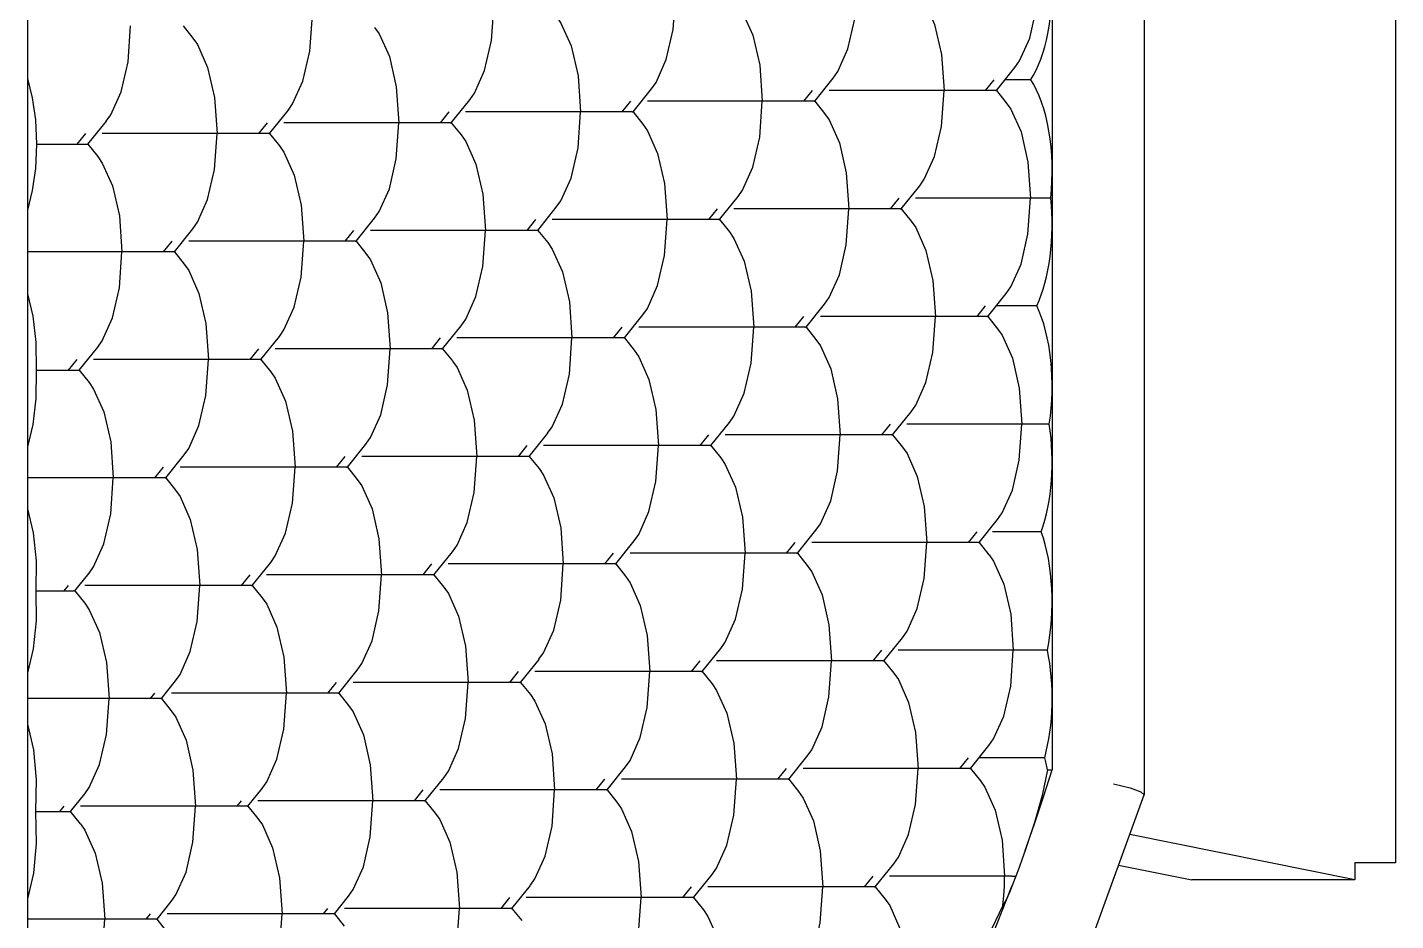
# Model space of a CAD drawing. Header units: millimetres. Extents: x 1084702 to 1166801, y 36632 to 124519.
# Drawn here: x 1097659.03 to 1097668.02, y 59349.98 to 59355.84 of the extents above; entities that cross this region are included whole.
import ezdxf

# ---------------------------------------------------------------- set-up
doc = ezdxf.new("R2010")
doc.units = ezdxf.units.MM
doc.header["$LTSCALE"] = 250
doc.linetypes.add('CENTER', pattern=[3, 2.5, -0.25, 0, -0.25])
doc.layers.get('0').update_dxf_attribs({"color": 255})

# ---------------------------------------------------------------- blocks, each defined once
blk = doc.blocks.new('PK65002M m platform_top')
at = {"linetype": 'Continuous'}
for p, q in [((-9508.5468, 2008.0285), (-9508.5468, 2023.1211)), ((-9515.3004, 2022.4827), (-9515.8826, 2020.8831)), ((-9511.7292, 2021.6282), (-9511.794, 2021.7088)), ((-9510.564, 2021.6636), (-9510.6287, 2021.7441)), ((-9509.3987, 2021.6989), (-9509.4919, 2021.583)), ((-9509.4635, 2021.7795), (-9509.3987, 2021.6989)), ((-9509.3943, 2021.6989), (-9509.3986, 2021.6988)), ((-9509.3943, 2021.6989), (-9508.5468, 2021.6989)), ((-9509.354, 2021.6636), (-9509.3256, 2021.6989)), ((-9512.9229, 2021.5575), (-9512.9876, 2021.6381)), ((-9511.7292, 2021.6282), (-9511.8508, 2021.4769)), ((-9511.7248, 2021.6282), (-9511.7291, 2021.6281)), ((-9511.7248, 2021.6282), (-9510.6299, 2021.6282)), ((-9511.7129, 2021.5575), (-9511.6561, 2021.6282)), ((-9510.564, 2021.6636), (-9510.6571, 2021.5476)), ((-9510.5595, 2021.6636), (-9510.5638, 2021.6634)), ((-9510.5595, 2021.6636), (-9509.4646, 2021.6636)), ((-9510.5193, 2021.6282), (-9510.4908, 2021.6636)), ((-9514.1165, 2021.4868), (-9514.1813, 2021.5674)), ((-9512.9229, 2021.5575), (-9513.0445, 2021.4062)), ((-9512.9184, 2021.5575), (-9512.9227, 2021.5573)), ((-9512.9184, 2021.5575), (-9511.8235, 2021.5575)), ((-9512.9066, 2021.4868), (-9512.8498, 2021.5575)), ((-9517.2668, 2021.4416), (-9516.1961, 2021.4416)), ((-9517.2668, 2021.4416), (-9515.7881, 2021.1427)), ((-9517.2668, 2021.3285), (-9517.2668, 2021.4416)), ((-9515.7147, 2021.3443), (-9516.1961, 2021.4416)), ((-9515.0402, 2021.4161), (-9515.0166, 2021.4789)), ((-9514.1165, 2021.4868), (-9514.2381, 2021.3355)), ((-9514.1121, 2021.4868), (-9514.1164, 2021.4866)), ((-9514.1121, 2021.4868), (-9513.0172, 2021.4868)), ((-9514.1003, 2021.4161), (-9514.0434, 2021.4868)), ((-9515.0141, 2021.4161), (-9515.0376, 2021.4162)), ((-9515.0141, 2021.4161), (-9514.2108, 2021.4161)), ((-9517.5345, 2021.3285), (-9517.2668, 2021.3285)), ((-9517.5345, 2009.5285), (-9517.5345, 2021.3285)), ((-9508.8951, 2021.0724), (-9508.8303, 2020.9918)), ((-9511.1608, 2020.9211), (-9511.2256, 2021.0017)), ((-9509.9955, 2020.9565), (-9510.0603, 2021.037)), ((-9508.8303, 2020.9918), (-9508.9235, 2020.8759)), ((-9508.5996, 2020.9918), (-9508.8303, 2020.9918)), ((-9508.7856, 2020.9565), (-9508.7572, 2020.9918)), ((-9515.8828, 2020.8815), (-9515.8826, 2020.883)), ((-9512.3545, 2020.8504), (-9512.4192, 2020.931)), ((-9511.1608, 2020.9211), (-9511.2824, 2020.7698)), ((-9511.1563, 2020.9211), (-9511.1607, 2020.921)), ((-9511.1563, 2020.9211), (-9510.0614, 2020.9211)), ((-9511.1445, 2020.8504), (-9511.0877, 2020.9211)), ((-9509.9955, 2020.9565), (-9510.0887, 2020.8405)), ((-9509.9911, 2020.9565), (-9509.9954, 2020.9563)), ((-9509.9911, 2020.9565), (-9508.8962, 2020.9565)), ((-9509.9509, 2020.9211), (-9509.9224, 2020.9565)), ((-9515.8828, 2012.4754), (-9515.8828, 2020.8815)), ((-9513.5481, 2020.7797), (-9513.6129, 2020.8603)), ((-9512.3545, 2020.8504), (-9512.4761, 2020.6991)), ((-9512.35, 2020.8504), (-9512.3543, 2020.8502)), ((-9512.35, 2020.8504), (-9511.2551, 2020.8504)), ((-9512.3382, 2020.7797), (-9512.2813, 2020.8504)), ((-9515.2481, 2020.7173), (-9515.2783, 2020.7173)), ((-9515.2783, 2014.0263), (-9515.2783, 2020.7173)), ((-9514.7418, 2020.709), (-9514.8634, 2020.5577)), ((-9514.7418, 2020.709), (-9514.8066, 2020.7896)), ((-9514.7373, 2020.709), (-9514.7417, 2020.7088)), ((-9514.7373, 2020.709), (-9513.6424, 2020.709)), ((-9514.7255, 2020.6383), (-9514.6687, 2020.709)), ((-9513.5481, 2020.7797), (-9513.6697, 2020.6284)), ((-9513.5437, 2020.7797), (-9513.548, 2020.7795)), ((-9513.5437, 2020.7797), (-9512.4488, 2020.7797)), ((-9513.5319, 2020.709), (-9513.475, 2020.7797)), ((-9515.2291, 2020.6383), (-9514.7986, 2020.6383)), ((-9510.5924, 2020.214), (-9510.6571, 2020.2946)), ((-9509.4271, 2020.2494), (-9509.4919, 2020.3299)), ((-9511.786, 2020.1433), (-9511.8508, 2020.2239)), ((-9510.5924, 2020.214), (-9510.714, 2020.0627)), ((-9510.5879, 2020.214), (-9510.5922, 2020.2138)), ((-9510.5879, 2020.214), (-9509.493, 2020.214)), ((-9510.5761, 2020.1433), (-9510.5193, 2020.214)), ((-9509.4271, 2020.2494), (-9509.5203, 2020.1334)), ((-9509.4227, 2020.2494), (-9509.427, 2020.2492)), ((-9509.4227, 2020.2494), (-9508.5468, 2020.2494)), ((-9509.3824, 2020.214), (-9509.354, 2020.2494)), ((-9514.1734, 2020.0019), (-9514.2381, 2020.0824)), ((-9512.9797, 2020.0726), (-9513.0445, 2020.1532)), ((-9511.786, 2020.1433), (-9511.9077, 2019.992)), ((-9511.7816, 2020.1433), (-9511.7859, 2020.1431)), ((-9511.7816, 2020.1433), (-9510.6867, 2020.1433)), ((-9511.7698, 2020.0726), (-9511.7129, 2020.1433)), ((-9514.1734, 2020.0019), (-9514.295, 2019.8506)), ((-9514.1689, 2020.0019), (-9514.1732, 2020.0017)), ((-9514.1689, 2020.0019), (-9513.074, 2020.0019)), ((-9514.1571, 2019.9312), (-9514.1003, 2020.0019)), ((-9512.9797, 2020.0726), (-9513.1013, 2019.9213)), ((-9512.9753, 2020.0726), (-9512.9796, 2020.0724)), ((-9512.9753, 2020.0726), (-9511.8804, 2020.0726)), ((-9512.9634, 2020.0019), (-9512.9066, 2020.0726)), ((-9515.2466, 2019.9312), (-9514.2677, 2019.9312)), ((-9510.024, 2019.5069), (-9510.0887, 2019.5875)), ((-9508.8587, 2019.5422), (-9508.9519, 2019.4263)), ((-9508.8587, 2019.5422), (-9508.9235, 2019.6228)), ((-9508.814, 2019.5069), (-9508.7856, 2019.5422)), ((-9508.6024, 2019.5421), (-9508.7366, 2019.5422)), ((-9512.4113, 2019.3655), (-9512.4761, 2019.446)), ((-9511.2176, 2019.4362), (-9511.2824, 2019.5168)), ((-9510.024, 2019.5069), (-9510.1456, 2019.3556)), ((-9510.0195, 2019.5069), (-9510.0238, 2019.5067)), ((-9510.0195, 2019.5069), (-9508.9246, 2019.5069)), ((-9510.0077, 2019.4362), (-9509.9509, 2019.5069)), ((-9513.605, 2019.2948), (-9513.6697, 2019.3753)), ((-9512.4113, 2019.3655), (-9512.5329, 2019.2142)), ((-9512.4068, 2019.3655), (-9512.4112, 2019.3653)), ((-9512.4068, 2019.3655), (-9511.3119, 2019.3655)), ((-9512.395, 2019.2948), (-9512.3382, 2019.3655)), ((-9511.2176, 2019.4362), (-9511.3392, 2019.2849)), ((-9511.2132, 2019.4362), (-9511.2175, 2019.436)), ((-9511.2132, 2019.4362), (-9510.1183, 2019.4362)), ((-9511.2014, 2019.3655), (-9511.1445, 2019.4362)), ((-9514.7986, 2019.224), (-9514.8634, 2019.3046)), ((-9513.605, 2019.2948), (-9513.7266, 2019.1435)), ((-9513.6005, 2019.2948), (-9513.6048, 2019.2946)), ((-9513.6005, 2019.2948), (-9512.5056, 2019.2948)), ((-9513.5887, 2019.224), (-9513.5319, 2019.2948)), ((-9514.7986, 2019.224), (-9514.9202, 2019.0728)), ((-9514.7942, 2019.224), (-9514.7985, 2019.2239)), ((-9514.7942, 2019.224), (-9513.6993, 2019.224)), ((-9514.7824, 2019.1533), (-9514.7255, 2019.224)), ((-9512.5327, 2019.2141), (-9512.5629, 2019.1714)), ((-9515.2067, 2019.1533), (-9514.8854, 2019.1533)), ((-9509.4555, 2018.7998), (-9509.5203, 2018.8804)), ((-9511.8429, 2018.6584), (-9511.9077, 2018.7389)), ((-9510.6492, 2018.7291), (-9510.7708, 2018.5778)), ((-9510.6492, 2018.7291), (-9510.714, 2018.8097)), ((-9510.6448, 2018.7291), (-9510.6491, 2018.7289)), ((-9510.6448, 2018.7291), (-9509.5499, 2018.7291)), ((-9510.6329, 2018.6584), (-9510.5761, 2018.7291)), ((-9509.4555, 2018.7998), (-9509.5772, 2018.6485)), ((-9509.4511, 2018.7998), (-9509.4554, 2018.7996)), ((-9509.4511, 2018.7998), (-9508.5468, 2018.7998)), ((-9509.4393, 2018.7291), (-9509.3824, 2018.7998)), ((-9513.0365, 2018.5877), (-9513.1013, 2018.6682)), ((-9511.8429, 2018.6584), (-9511.9645, 2018.5071)), ((-9511.8384, 2018.6584), (-9511.8428, 2018.6582)), ((-9511.8384, 2018.6584), (-9510.7435, 2018.6584)), ((-9511.8266, 2018.5877), (-9511.7698, 2018.6584)), ((-9514.2302, 2018.5169), (-9514.295, 2018.5975)), ((-9513.0365, 2018.5877), (-9513.1582, 2018.4364)), ((-9513.0321, 2018.5877), (-9513.0364, 2018.5875)), ((-9513.0321, 2018.5877), (-9511.9372, 2018.5877)), ((-9513.0203, 2018.5169), (-9512.9634, 2018.5877)), ((-9514.2302, 2018.5169), (-9514.3518, 2018.3656)), ((-9514.2258, 2018.5169), (-9514.2301, 2018.5168)), ((-9514.2258, 2018.5169), (-9513.1309, 2018.5169)), ((-9514.2139, 2018.4462), (-9514.1571, 2018.5169)), ((-9515.2596, 2018.4462), (-9514.3245, 2018.4462)), ((-9510.0808, 2018.022), (-9510.1456, 2018.1025)), ((-9508.8871, 2018.0927), (-9508.9519, 2018.1733)), ((-9511.2745, 2017.9513), (-9511.3392, 2018.0318)), ((-9510.0808, 2018.022), (-9510.2024, 2017.8707)), ((-9510.0764, 2018.022), (-9510.0807, 2018.0218)), ((-9510.0764, 2018.022), (-9508.9815, 2018.022)), ((-9510.0645, 2017.9513), (-9510.0077, 2018.022)), ((-9508.8871, 2018.0927), (-9509.0087, 2017.9414)), ((-9508.8709, 2018.022), (-9508.814, 2018.0927)), ((-9508.6044, 2018.0927), (-9508.8441, 2018.0927)), ((-9512.4681, 2017.8805), (-9512.5329, 2017.9611)), ((-9511.2745, 2017.9513), (-9511.3961, 2017.8)), ((-9511.27, 2017.9513), (-9511.2743, 2017.9511)), ((-9511.27, 2017.9513), (-9510.1751, 2017.9513)), ((-9511.2582, 2017.8805), (-9511.2014, 2017.9513)), ((-9513.6618, 2017.8098), (-9513.7266, 2017.8904)), ((-9512.4681, 2017.8805), (-9512.5897, 2017.7293)), ((-9512.4637, 2017.8805), (-9512.468, 2017.8804)), ((-9512.4637, 2017.8805), (-9511.3688, 2017.8805)), ((-9512.4519, 2017.8098), (-9512.395, 2017.8805)), ((-9514.8555, 2017.7391), (-9514.9771, 2017.5878)), ((-9514.8555, 2017.7391), (-9514.9202, 2017.8197)), ((-9514.851, 2017.7391), (-9514.8553, 2017.739)), ((-9514.851, 2017.7391), (-9513.7561, 2017.7391)), ((-9514.8392, 2017.6684), (-9514.7824, 2017.7391)), ((-9513.6618, 2017.8098), (-9513.7834, 2017.6585)), ((-9513.6574, 2017.8098), (-9513.6617, 2017.8097)), ((-9513.6574, 2017.8098), (-9512.5625, 2017.8098)), ((-9513.6455, 2017.7391), (-9513.5887, 2017.8098)), ((-9515.1773, 2017.6684), (-9514.9123, 2017.6684)), ((-9509.5124, 2017.3149), (-9509.5772, 2017.3954)), ((-9510.7061, 2017.2441), (-9510.7708, 2017.3247)), ((-9509.5124, 2017.3149), (-9509.634, 2017.1636)), ((-9509.5079, 2017.3149), (-9509.5123, 2017.3147)), ((-9509.5079, 2017.3149), (-9508.5468, 2017.3149)), ((-9509.4961, 2017.2441), (-9509.4393, 2017.3149)), ((-9511.8997, 2017.1734), (-9511.9645, 2017.254)), ((-9510.7061, 2017.2441), (-9510.8277, 2017.0929)), ((-9510.7016, 2017.2441), (-9510.7059, 2017.244)), ((-9510.7016, 2017.2441), (-9509.6067, 2017.2441)), ((-9510.6898, 2017.1734), (-9510.6329, 2017.2441)), ((-9514.2871, 2017.032), (-9514.3518, 2017.1126)), ((-9513.0934, 2017.1027), (-9513.1582, 2017.1833)), ((-9511.8997, 2017.1734), (-9512.0213, 2017.0221)), ((-9511.8953, 2017.1734), (-9511.8996, 2017.1733)), ((-9511.8953, 2017.1734), (-9510.8004, 2017.1734)), ((-9511.8835, 2017.1027), (-9511.8266, 2017.1734)), ((-9514.2871, 2017.032), (-9514.4087, 2016.8807)), ((-9514.2826, 2017.032), (-9514.2869, 2017.0319)), ((-9514.2826, 2017.032), (-9513.1877, 2017.032)), ((-9514.2708, 2016.9613), (-9514.2139, 2017.032)), ((-9513.0934, 2017.1027), (-9513.215, 2016.9514)), ((-9513.0889, 2017.1027), (-9513.0933, 2017.1026)), ((-9513.0889, 2017.1027), (-9511.994, 2017.1027)), ((-9513.0771, 2017.032), (-9513.0203, 2017.1027)), ((-9515.2689, 2016.9613), (-9514.3814, 2016.9613)), ((-9508.944, 2016.6078), (-9509.0087, 2016.6883)), ((-9510.1376, 2016.537), (-9510.2024, 2016.6176)), ((-9508.944, 2016.6078), (-9509.0656, 2016.4565)), ((-9508.9277, 2016.537), (-9508.8709, 2016.6078)), ((-9511.3313, 2016.4663), (-9511.3961, 2016.5469)), ((-9510.1376, 2016.537), (-9510.2593, 2016.3858)), ((-9510.1332, 2016.537), (-9510.1375, 2016.5369)), ((-9510.1332, 2016.537), (-9509.0383, 2016.537)), ((-9510.1214, 2016.4663), (-9510.0645, 2016.537)), ((-9513.7186, 2016.3249), (-9513.7834, 2016.4055)), ((-9512.525, 2016.3956), (-9512.6466, 2016.2443)), ((-9512.525, 2016.3956), (-9512.5897, 2016.4762)), ((-9512.5205, 2016.3956), (-9512.5249, 2016.3955)), ((-9512.5205, 2016.3956), (-9511.4256, 2016.3956)), ((-9512.5087, 2016.3249), (-9512.4519, 2016.3956)), ((-9511.3313, 2016.4663), (-9511.4529, 2016.315)), ((-9511.3269, 2016.4663), (-9511.3312, 2016.4662)), ((-9511.3269, 2016.4663), (-9510.232, 2016.4663)), ((-9511.315, 2016.3956), (-9511.2582, 2016.4663)), ((-9514.9123, 2016.2542), (-9514.9771, 2016.3348)), ((-9513.7186, 2016.3249), (-9513.8403, 2016.1736)), ((-9513.7142, 2016.3249), (-9513.7185, 2016.3248)), ((-9513.7142, 2016.3249), (-9512.6193, 2016.3249)), ((-9513.7024, 2016.2542), (-9513.6455, 2016.3249)), ((-9514.9123, 2016.2542), (-9515.0339, 2016.1029)), ((-9514.9079, 2016.2542), (-9514.9122, 2016.254)), ((-9514.9079, 2016.2542), (-9513.813, 2016.2542)), ((-9514.896, 2016.1835), (-9514.8392, 2016.2542)), ((-9515.1372, 2016.1835), (-9514.9691, 2016.1835)), ((-9509.5692, 2015.8299), (-9509.634, 2015.9105))]:
    blk.add_line(p, q, dxfattribs=at)
for points in [[(-9514.5802, 2022.4917), (-9514.7349, 2022.1603), (-9514.8804, 2021.8226), (-9515.0166, 2021.4789)], [(-9508.8949, 2022.3253), (-9508.9251, 2022.2826), (-9508.992, 2022.1329), (-9509.0374, 2021.9357), (-9509.0546, 2021.6989)], [(-9512.9877, 2021.6382), (-9513.0176, 2021.6809), (-9513.0846, 2021.8306), (-9513.13, 2022.0278), (-9513.1472, 2022.2646)], [(-9511.2254, 2022.2546), (-9511.2555, 2022.2119), (-9511.3225, 2022.0622), (-9511.3679, 2021.865), (-9511.3851, 2021.6282)], [(-9510.0601, 2022.29), (-9510.0903, 2022.2473), (-9510.1572, 2022.0975), (-9510.2027, 2021.9004), (-9510.2198, 2021.6636)], [(-9514.9547, 2021.6097), (-9514.8563, 2021.8148), (-9514.7524, 2022.0095), (-9514.644, 2022.1939)], [(-9514.1814, 2021.5675), (-9514.2113, 2021.6102), (-9514.2782, 2021.7599), (-9514.3237, 2021.9571), (-9514.3408, 2022.1939)], [(-9512.4191, 2022.1839), (-9512.4492, 2022.1412), (-9512.5162, 2021.9915), (-9512.5616, 2021.7943), (-9512.5788, 2021.5575)], [(-9513.6127, 2022.1132), (-9513.6429, 2022.0705), (-9513.7098, 2021.9208), (-9513.7552, 2021.7236), (-9513.7724, 2021.4868)], [(-9508.8951, 2021.0725), (-9508.9251, 2021.1152), (-9508.992, 2021.2649), (-9509.0374, 2021.4621), (-9509.0546, 2021.6989)], [(-9515.0166, 2021.4789), (-9514.9983, 2021.5233), (-9514.9776, 2021.567), (-9514.9547, 2021.6097)], [(-9514.9547, 2021.6097), (-9514.961, 2021.5466), (-9514.9648, 2021.4817), (-9514.9661, 2021.4161)], [(-9511.2256, 2021.0018), (-9511.2555, 2021.0445), (-9511.3225, 2021.1942), (-9511.3679, 2021.3914), (-9511.3851, 2021.6282)], [(-9510.0604, 2021.0371), (-9510.0903, 2021.0799), (-9510.1572, 2021.2296), (-9510.2027, 2021.4267), (-9510.2198, 2021.6636)], [(-9512.4193, 2020.9311), (-9512.4492, 2020.9738), (-9512.5162, 2021.1235), (-9512.5616, 2021.3207), (-9512.5788, 2021.5575)], [(-9510.657, 2021.5475), (-9510.6871, 2021.5048), (-9510.7541, 2021.3551), (-9510.7995, 2021.1579), (-9510.8167, 2020.9211)], [(-9509.4917, 2021.5829), (-9509.5219, 2021.5402), (-9509.5888, 2021.3904), (-9509.6343, 2021.1933), (-9509.6514, 2020.9565)], [(-9508.5996, 2020.9918), (-9508.6052, 2021.2011), (-9508.5861, 2021.3971), (-9508.5468, 2021.5655)], [(-9513.613, 2020.8604), (-9513.6429, 2020.9031), (-9513.7098, 2021.0528), (-9513.7552, 2021.25), (-9513.7724, 2021.4868)], [(-9511.8506, 2021.4768), (-9511.8808, 2021.4341), (-9511.9477, 2021.2844), (-9511.9932, 2021.0872), (-9512.0103, 2020.8504)], [(-9515.1019, 2021.2472), (-9515.0817, 2021.3032), (-9515.0611, 2021.3594), (-9515.0402, 2021.4161)], [(-9514.8066, 2020.7897), (-9514.8365, 2020.8324), (-9514.9035, 2020.9821), (-9514.9489, 2021.1792), (-9514.9661, 2021.4161)], [(-9514.238, 2021.3354), (-9514.2681, 2021.2927), (-9514.3351, 2021.143), (-9514.3805, 2020.9458), (-9514.3977, 2020.709)], [(-9513.0443, 2021.4061), (-9513.0745, 2021.3634), (-9513.1414, 2021.2137), (-9513.1868, 2021.0165), (-9513.204, 2020.7797)], [(-9515.1019, 2021.2472), (-9515.1631, 2021.0718), (-9515.2219, 2020.8952), (-9515.2783, 2020.7173)], [(-9515.2481, 2020.7173), (-9515.2116, 2020.8865), (-9515.1627, 2021.0634), (-9515.1019, 2021.2472)], [(-9508.5468, 2020.4182), (-9508.5861, 2020.5865), (-9508.6052, 2020.7826), (-9508.5996, 2020.9918)], [(-9510.6572, 2020.2947), (-9510.6871, 2020.3374), (-9510.7541, 2020.4871), (-9510.7995, 2020.6843), (-9510.8167, 2020.9211)], [(-9509.492, 2020.33), (-9509.5219, 2020.3728), (-9509.5888, 2020.5225), (-9509.6343, 2020.7196), (-9509.6514, 2020.9565)], [(-9515.6802, 2020.8091), (-9515.7905, 2020.8373), (-9515.8599, 2020.8623), (-9515.8828, 2020.8815)], [(-9511.8509, 2020.224), (-9511.8808, 2020.2667), (-9511.9477, 2020.4164), (-9511.9932, 2020.6136), (-9512.0103, 2020.8504)], [(-9510.0886, 2020.8404), (-9510.1187, 2020.7977), (-9510.1857, 2020.648), (-9510.2311, 2020.4508), (-9510.2483, 2020.214)], [(-9508.9233, 2020.8758), (-9508.9535, 2020.833), (-9509.0204, 2020.6833), (-9509.0658, 2020.4862), (-9509.083, 2020.2494)], [(-9514.2382, 2020.0825), (-9514.2681, 2020.1252), (-9514.3351, 2020.275), (-9514.3805, 2020.4721), (-9514.3977, 2020.709)], [(-9513.0446, 2020.1533), (-9513.0745, 2020.196), (-9513.1414, 2020.3457), (-9513.1868, 2020.5429), (-9513.204, 2020.7797)], [(-9511.2822, 2020.7697), (-9511.3124, 2020.727), (-9511.3793, 2020.5773), (-9511.4248, 2020.3801), (-9511.4419, 2020.1433)], [(-9513.6696, 2020.6283), (-9513.6997, 2020.5856), (-9513.7667, 2020.4359), (-9513.8121, 2020.2387), (-9513.8293, 2020.0019)], [(-9512.4759, 2020.699), (-9512.506, 2020.6563), (-9512.573, 2020.5066), (-9512.6184, 2020.3094), (-9512.6356, 2020.0726)], [(-9514.8632, 2020.5576), (-9514.8934, 2020.5149), (-9514.9603, 2020.3651), (-9515.0058, 2020.168), (-9515.0229, 2019.9312)], [(-9510.0888, 2019.5876), (-9510.1187, 2019.6303), (-9510.1857, 2019.78), (-9510.2311, 2019.9772), (-9510.2483, 2020.214)], [(-9508.9236, 2019.6229), (-9508.9535, 2019.6657), (-9509.0204, 2019.8154), (-9509.0658, 2020.0125), (-9509.083, 2020.2494)], [(-9511.2825, 2019.5169), (-9511.3124, 2019.5596), (-9511.3793, 2019.7093), (-9511.4248, 2019.9065), (-9511.4419, 2020.1433)], [(-9509.5202, 2020.1333), (-9509.5503, 2020.0906), (-9509.6172, 2019.9409), (-9509.6627, 2019.7437), (-9509.6799, 2019.5069)], [(-9508.6024, 2019.5421), (-9508.6042, 2019.7397), (-9508.5844, 2019.9226), (-9508.5468, 2020.0805)], [(-9513.6698, 2019.3754), (-9513.6997, 2019.4181), (-9513.7667, 2019.5679), (-9513.8121, 2019.765), (-9513.8293, 2020.0019)], [(-9512.4761, 2019.4461), (-9512.506, 2019.4888), (-9512.573, 2019.6386), (-9512.6184, 2019.8357), (-9512.6356, 2020.0726)], [(-9511.9075, 2019.9919), (-9511.9376, 2019.9492), (-9512.0046, 2019.7995), (-9512.05, 2019.6023), (-9512.0672, 2019.3655)], [(-9510.7138, 2020.0626), (-9510.744, 2020.0199), (-9510.8109, 2019.8702), (-9510.8563, 2019.673), (-9510.8735, 2019.4362)], [(-9514.8635, 2019.3047), (-9514.8934, 2019.3474), (-9514.9603, 2019.4972), (-9515.0058, 2019.6943), (-9515.0229, 2019.9312)], [(-9513.1012, 2019.9212), (-9513.1313, 2019.8785), (-9513.1982, 2019.7287), (-9513.2437, 2019.5316), (-9513.2609, 2019.2948)], [(-9514.2948, 2019.8505), (-9514.325, 2019.8078), (-9514.3919, 2019.658), (-9514.4373, 2019.4609), (-9514.4545, 2019.224)], [(-9508.7366, 2019.5422), (-9508.8575, 2019.5422), (-9508.8587, 2019.5422)], [(-9508.5468, 2019.0039), (-9508.5844, 2019.1618), (-9508.6042, 2019.3446), (-9508.6024, 2019.5421)], [(-9509.5204, 2018.8805), (-9509.5503, 2018.9232), (-9509.6172, 2019.0729), (-9509.6627, 2019.2701), (-9509.6799, 2019.5069)], [(-9511.9077, 2018.739), (-9511.9376, 2018.7817), (-9512.0046, 2018.9315), (-9512.05, 2019.1286), (-9512.0672, 2019.3655)], [(-9510.7141, 2018.8098), (-9510.744, 2018.8525), (-9510.8109, 2019.0022), (-9510.8563, 2019.1994), (-9510.8735, 2019.4362)], [(-9510.1454, 2019.3555), (-9510.1755, 2019.3128), (-9510.2425, 2019.1631), (-9510.2879, 2018.9659), (-9510.3051, 2018.7291)], [(-9508.9517, 2019.4262), (-9508.9819, 2019.3835), (-9509.0488, 2019.2338), (-9509.0943, 2019.0366), (-9509.1114, 2018.7998)], [(-9513.1014, 2018.6683), (-9513.1313, 2018.711), (-9513.1982, 2018.8608), (-9513.2437, 2019.0579), (-9513.2609, 2019.2948)], [(-9511.3391, 2019.2848), (-9511.3692, 2019.2421), (-9511.4362, 2019.0923), (-9511.4816, 2018.8952), (-9511.4988, 2018.6584)], [(-9514.2951, 2018.5976), (-9514.325, 2018.6403), (-9514.3919, 2018.7901), (-9514.4373, 2018.9872), (-9514.4545, 2019.224)], [(-9513.7264, 2019.1434), (-9513.7565, 2019.1007), (-9513.8235, 2018.9509), (-9513.8689, 2018.7538), (-9513.8861, 2018.5169)], [(-9512.5629, 2019.1714), (-9512.6298, 2019.0216), (-9512.6753, 2018.8245), (-9512.6924, 2018.5877)], [(-9514.9201, 2019.0727), (-9514.9502, 2019.03), (-9515.0172, 2018.8802), (-9515.0626, 2018.6831), (-9515.0798, 2018.4462)], [(-9510.1457, 2018.1026), (-9510.1755, 2018.1453), (-9510.2425, 2018.2951), (-9510.2879, 2018.4922), (-9510.3051, 2018.7291)], [(-9508.952, 2018.1734), (-9508.9819, 2018.2161), (-9509.0488, 2018.3658), (-9509.0943, 2018.563), (-9509.1114, 2018.7998)], [(-9511.3393, 2018.0319), (-9511.3692, 2018.0746), (-9511.4362, 2018.2244), (-9511.4816, 2018.4215), (-9511.4988, 2018.6584)], [(-9509.577, 2018.6484), (-9509.6071, 2018.6057), (-9509.6741, 2018.456), (-9509.7195, 2018.2588), (-9509.7367, 2018.022)], [(-9512.533, 2017.9612), (-9512.5629, 2018.0039), (-9512.6298, 2018.1537), (-9512.6753, 2018.3508), (-9512.6924, 2018.5877)], [(-9510.7707, 2018.5777), (-9510.8008, 2018.535), (-9510.8678, 2018.3852), (-9510.9132, 2018.1881), (-9510.9304, 2017.9513)], [(-9508.6044, 2018.0927), (-9508.6029, 2018.278), (-9508.5826, 2018.448), (-9508.5468, 2018.5956)], [(-9513.7267, 2017.8905), (-9513.7565, 2017.9332), (-9513.8235, 2018.083), (-9513.8689, 2018.2801), (-9513.8861, 2018.5169)], [(-9511.9643, 2018.507), (-9511.9945, 2018.4643), (-9512.0614, 2018.3145), (-9512.1068, 2018.1174), (-9512.124, 2017.8805)], [(-9514.9203, 2017.8198), (-9514.9502, 2017.8625), (-9515.0172, 2018.0122), (-9515.0626, 2018.2094), (-9515.0798, 2018.4462)], [(-9514.3517, 2018.3656), (-9514.3818, 2018.3228), (-9514.4488, 2018.1731), (-9514.4942, 2017.976), (-9514.5114, 2017.7391)], [(-9513.158, 2018.4363), (-9513.1881, 2018.3936), (-9513.2551, 2018.2438), (-9513.3005, 2018.0467), (-9513.3177, 2017.8098)], [(-9509.5772, 2017.3955), (-9509.6071, 2017.4382), (-9509.6741, 2017.588), (-9509.7195, 2017.7851), (-9509.7367, 2018.022)], [(-9508.8441, 2018.0927), (-9508.8851, 2018.0927), (-9508.8871, 2018.0926)], [(-9508.5468, 2017.5897), (-9508.5826, 2017.7374), (-9508.6029, 2017.9073), (-9508.6044, 2018.0927)], [(-9510.7709, 2017.3248), (-9510.8008, 2017.3675), (-9510.8678, 2017.5173), (-9510.9132, 2017.7144), (-9510.9304, 2017.9513)], [(-9509.0086, 2017.9413), (-9509.0387, 2017.8986), (-9509.1057, 2017.7488), (-9509.1511, 2017.5517), (-9509.1683, 2017.3149)], [(-9511.9646, 2017.2541), (-9511.9945, 2017.2968), (-9512.0614, 2017.4466), (-9512.1068, 2017.6437), (-9512.124, 2017.8805)], [(-9510.2023, 2017.8706), (-9510.2324, 2017.8279), (-9510.2993, 2017.6781), (-9510.3448, 2017.481), (-9510.3619, 2017.2441)], [(-9514.3519, 2017.1127), (-9514.3818, 2017.1554), (-9514.4488, 2017.3051), (-9514.4942, 2017.5023), (-9514.5114, 2017.7391)], [(-9513.1582, 2017.1834), (-9513.1881, 2017.2261), (-9513.2551, 2017.3758), (-9513.3005, 2017.573), (-9513.3177, 2017.8098)], [(-9511.3959, 2017.7999), (-9511.4261, 2017.7572), (-9511.493, 2017.6074), (-9511.5384, 2017.4103), (-9511.5556, 2017.1734)], [(-9513.7832, 2017.6584), (-9513.8134, 2017.6157), (-9513.8803, 2017.466), (-9513.9258, 2017.2688), (-9513.9429, 2017.032)], [(-9512.5896, 2017.7292), (-9512.6197, 2017.6865), (-9512.6867, 2017.5367), (-9512.7321, 2017.3396), (-9512.7493, 2017.1027)], [(-9514.9769, 2017.5877), (-9515.0071, 2017.545), (-9515.074, 2017.3953), (-9515.1194, 2017.1981), (-9515.1366, 2016.9613)], [(-9509.0088, 2016.6884), (-9509.0387, 2016.7311), (-9509.1057, 2016.8809), (-9509.1511, 2017.078), (-9509.1683, 2017.3149)], [(-9510.2025, 2016.6177), (-9510.2324, 2016.6604), (-9510.2993, 2016.8102), (-9510.3448, 2017.0073), (-9510.3619, 2017.2441)], [(-9511.3962, 2016.547), (-9511.4261, 2016.5897), (-9511.493, 2016.7395), (-9511.5384, 2016.9366), (-9511.5556, 2017.1734)], [(-9509.6338, 2017.1635), (-9509.664, 2017.1208), (-9509.7309, 2016.971), (-9509.7764, 2016.7739), (-9509.7935, 2016.537)], [(-9513.7835, 2016.4056), (-9513.8134, 2016.4483), (-9513.8803, 2016.598), (-9513.9258, 2016.7952), (-9513.9429, 2017.032)], [(-9512.5898, 2016.4763), (-9512.6197, 2016.519), (-9512.6867, 2016.6687), (-9512.7321, 2016.8659), (-9512.7493, 2017.1027)], [(-9512.0212, 2017.022), (-9512.0513, 2016.9793), (-9512.1183, 2016.8296), (-9512.1637, 2016.6324), (-9512.1809, 2016.3956)], [(-9510.8275, 2017.0928), (-9510.8576, 2017.0501), (-9510.9246, 2016.9003), (-9510.97, 2016.7032), (-9510.9872, 2016.4663)], [(-9508.6063, 2016.6078), (-9508.5993, 2016.7677), (-9508.5788, 2016.9125), (-9508.5468, 2017.04)], [(-9514.9772, 2016.3349), (-9515.0071, 2016.3776), (-9515.074, 2016.5273), (-9515.1194, 2016.7245), (-9515.1366, 2016.9613)], [(-9513.2148, 2016.9513), (-9513.245, 2016.9086), (-9513.3119, 2016.7589), (-9513.3574, 2016.5617), (-9513.3745, 2016.3249)], [(-9514.4085, 2016.8806), (-9514.4386, 2016.8379), (-9514.5056, 2016.6882), (-9514.551, 2016.491), (-9514.5682, 2016.2542)], [(-9508.6063, 2016.6078), (-9508.9398, 2016.6078), (-9508.9439, 2016.6076)], [(-9508.5468, 2016.1755), (-9508.5788, 2016.303), (-9508.5993, 2016.4478), (-9508.6063, 2016.6078)], [(-9509.6341, 2015.9106), (-9509.664, 2015.9533), (-9509.7309, 2016.1031), (-9509.7764, 2016.3002), (-9509.7935, 2016.537)], [(-9512.0214, 2015.7692), (-9512.0513, 2015.8119), (-9512.1183, 2015.9616), (-9512.1637, 2016.1588), (-9512.1809, 2016.3956)], [(-9510.8277, 2015.8399), (-9510.8576, 2015.8826), (-9510.9246, 2016.0323), (-9510.97, 2016.2295), (-9510.9872, 2016.4663)], [(-9509.0654, 2016.4564), (-9509.0956, 2016.4137), (-9509.1625, 2016.2639), (-9509.2079, 2016.0668), (-9509.2251, 2015.8299)], [(-9513.2151, 2015.6985), (-9513.245, 2015.7412), (-9513.3119, 2015.8909), (-9513.3574, 2016.0881), (-9513.3745, 2016.3249)], [(-9511.4528, 2016.3149), (-9511.4829, 2016.2722), (-9511.5498, 2016.1225), (-9511.5953, 2015.9253), (-9511.6125, 2015.6885)], [(-9510.2591, 2016.3857), (-9510.2892, 2016.343), (-9510.3562, 2016.1932), (-9510.4016, 2015.9961), (-9510.4188, 2015.7592)], [(-9514.4087, 2015.6278), (-9514.4387, 2015.6705), (-9514.5056, 2015.8202), (-9514.551, 2016.0174), (-9514.5682, 2016.2542)], [(-9512.6464, 2016.2442), (-9512.6766, 2016.2015), (-9512.7435, 2016.0518), (-9512.7889, 2015.8546), (-9512.8061, 2015.6178)], [(-9513.8401, 2016.1735), (-9513.8702, 2016.1308), (-9513.9372, 2015.9811), (-9513.9826, 2015.7839), (-9513.9998, 2015.5471)], [(-9515.0338, 2016.1028), (-9515.0639, 2016.0601), (-9515.1309, 2015.9104), (-9515.1763, 2015.7132), (-9515.1935, 2015.4764)]]:
    blk.add_lwpolyline(points, dxfattribs=at)
for centre, start_param, end_param in [((-9514.9809, 2021.0277), -4.257984, -4.129117), ((-9514.9809, 2020.2488), 0.987525, 2.036714), ((-9514.9809, 2019.6135), 7.388064, 8.562563), ((-9514.9809, 2018.6932), 0.862215, 1.927559), ((-9514.9809, 2018.1993), 1.214034, 2.420005), ((-9514.9809, 2017.1375), 0.721588, 1.822694), ((-9514.9809, 2016.7851), 1.318898, 2.588221), ((-9514.9809, 2015.5819), 0.553371, 1.720598)]:
    blk.add_ellipse(centre, major_axis=(0, 0.7071), ratio=0.420603, start_param=start_param, end_param=end_param, dxfattribs=at)
blk = doc.blocks.new('1-deck_B4_1')
at = {"linetype": 'CENTER', "rotation": 180}
blk.add_blockref('PK65002M m platform_top', (70387.4683, 26963.1085), dxfattribs=at)

msp = doc.modelspace()

# ---------------------------------------------------------------- block references
msp.add_blockref('1-deck_B4_1', (1017763.0127, 34408.5761))

doc.saveas('drawing.dxf')
